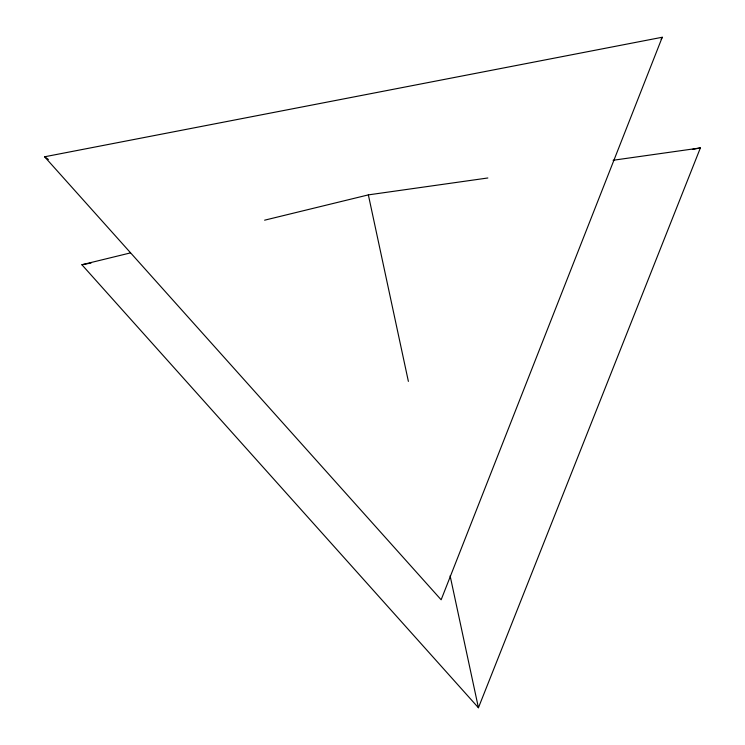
<?xml version="1.0" encoding="UTF-8"?>
<svg xmlns="http://www.w3.org/2000/svg" width="745" height="745" viewBox="0 0 745 745"><rect width="100%" height="100%" fill="white"/><g stroke="black" fill="none" stroke-linecap="round" stroke-linejoin="round"><path stroke-width="1.12" d="M662.258 37.25L441.142 599.781L44.616 156.785L662.258 37.25L661.132 39.289M130.394 252.918L81.903 264.745L478.43 707.75L700.384 147.92L613.07 160.268M264.605 220.185L368.356 194.883L487.845 177.981M81.903 264.745L91.048 263.022M692.384 149.428L700.384 147.92M44.616 156.785L48.397 159.477M368.356 194.883L408.381 381.384M450.12 575.838L478.43 707.75"/></g></svg>
